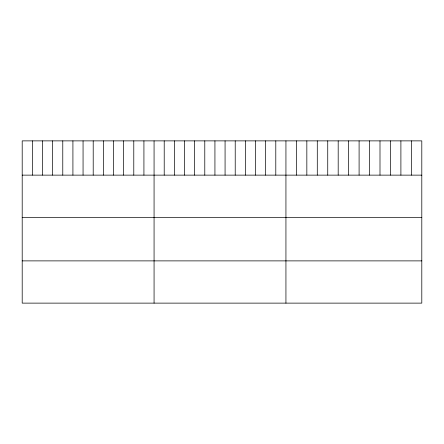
<?xml version="1.0" encoding="UTF-8"?>
<svg xmlns="http://www.w3.org/2000/svg" width="444" height="444" viewBox="0 0 444 444"><rect width="100%" height="100%" fill="white"/><g stroke="black" fill="none" stroke-linecap="round" stroke-linejoin="round"><path stroke-width="0.67" d="M421.8 175.13L421.8 303.124L22.2 303.124L22.2 140.876L421.8 140.876L421.8 175.13L22.2 175.13M22.2 217.366L421.8 217.366M22.2 260.883L421.8 260.883M411.349 140.876L411.349 175.13M400.899 140.876L400.899 175.13M390.448 140.876L390.448 175.13M379.997 140.876L379.997 175.13M369.547 140.876L369.547 175.13M359.096 140.876L359.096 175.13M348.64 140.876L348.64 175.13M338.189 140.876L338.189 175.13M327.739 140.876L327.739 175.13M317.288 140.876L317.288 175.13M306.837 140.876L306.837 175.13M296.387 140.876L296.387 175.13M285.936 140.876L285.936 303.124M275.791 140.876L275.791 175.13M265.651 140.876L265.651 175.13M255.505 140.876L255.505 175.13M245.36 140.876L245.36 175.13M235.22 140.876L235.22 175.13M225.075 140.876L225.075 175.13M214.929 140.876L214.929 175.13M204.784 140.876L204.784 175.13M194.644 140.876L194.644 175.13M184.499 140.876L184.499 175.13M174.353 140.876L174.353 175.13M164.213 140.876L164.213 175.13M154.068 140.876L154.068 303.124M143.923 140.876L143.923 175.13M133.783 140.876L133.783 175.13M123.637 140.876L123.637 175.13M113.492 140.876L113.492 175.13M103.352 140.876L103.352 175.13M93.207 140.876L93.207 175.13M83.061 140.876L83.061 175.13M72.916 140.876L72.916 175.13M62.776 140.876L62.776 175.13M52.631 140.876L52.631 175.13M42.485 140.876L42.485 175.13M32.345 140.876L32.345 175.13"/></g></svg>
